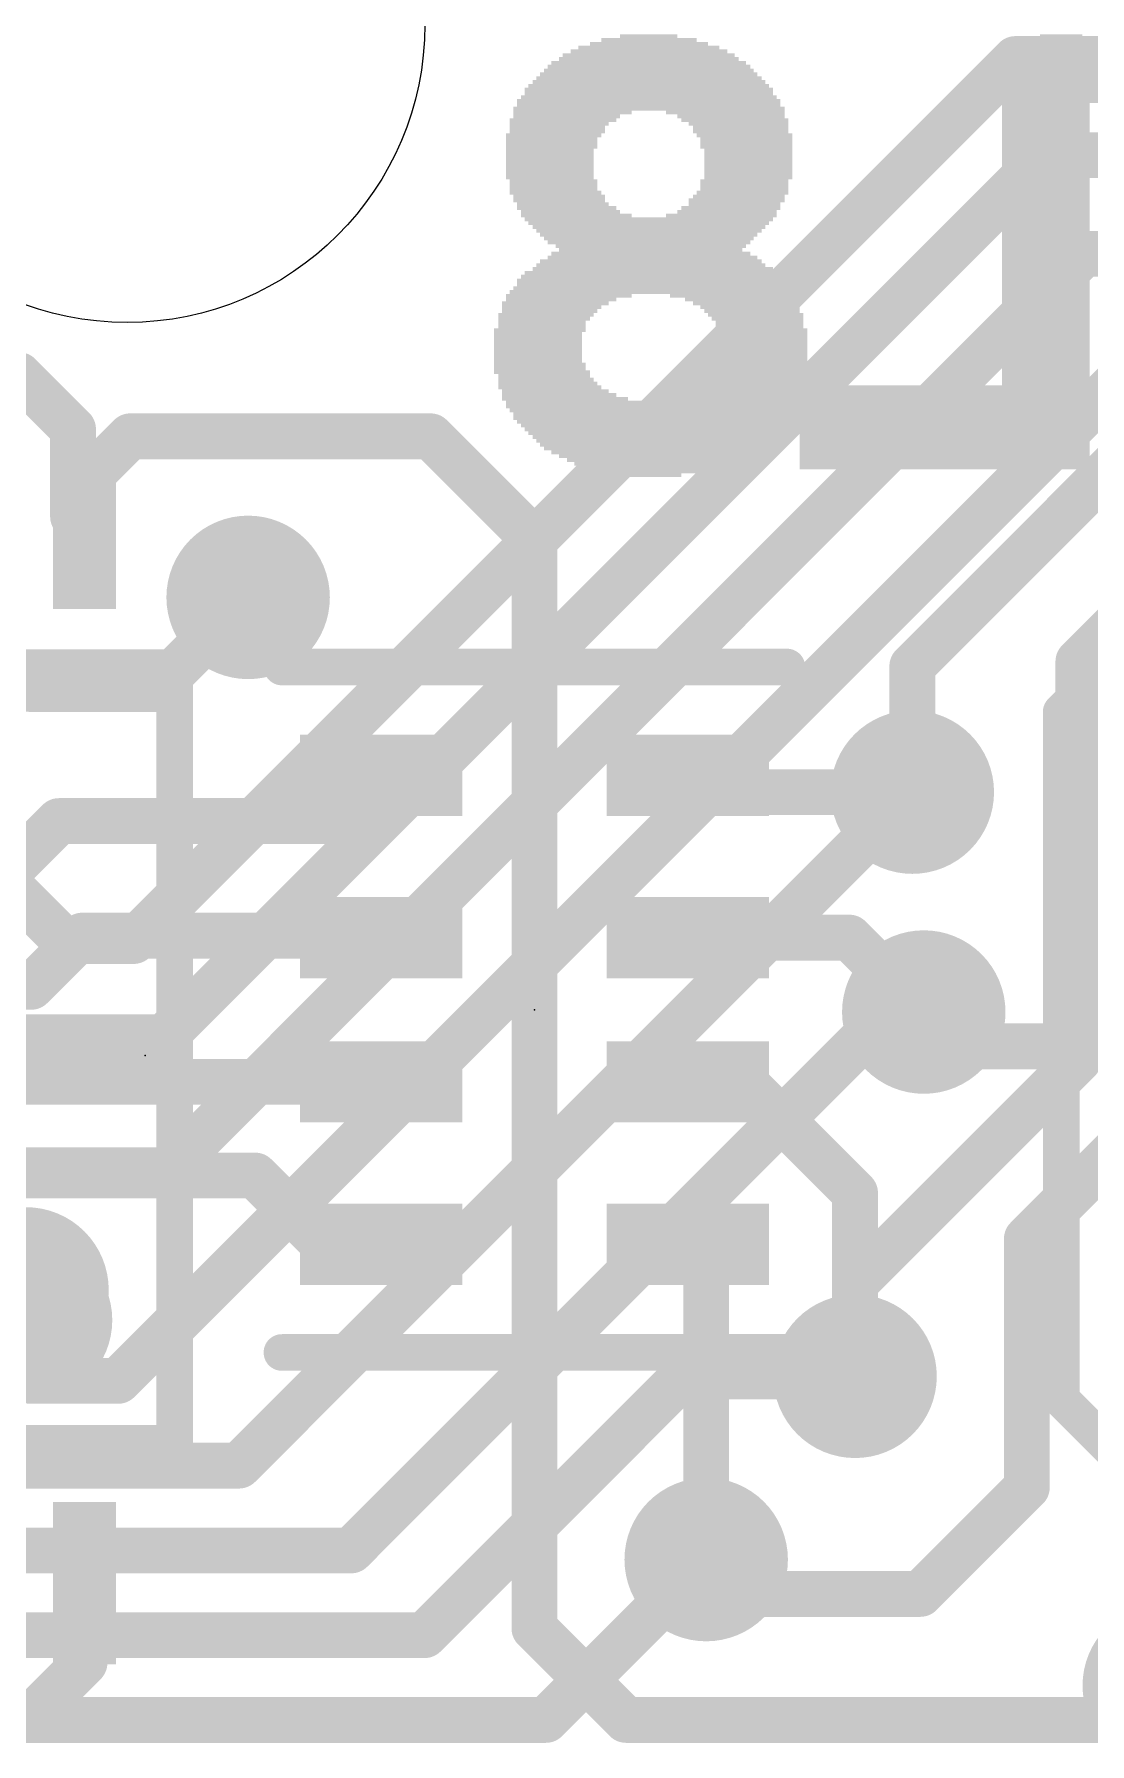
# Model space of a CAD drawing. Extents: x -0.1 to 50.9, y -0.1 to 23.
# Drawn here: x 9.55 to 15.4, y 7.61 to 17.09 of the extents above; entities that cross this region are included whole.
import ezdxf

# ---------------------------------------------------------------- set-up
doc = ezdxf.new("R2010")
doc.units = 0
for name, color, linetype in [('1', 12, 'CONTINUOUS'), ('16', 5, 'CONTINUOUS'), ('18', 110, 'CONTINUOUS'), ('20', 53, 'CONTINUOUS'), ('200', 40, 'CONTINUOUS'), ('201', 6, 'CONTINUOUS'), ('21', 40, 'CONTINUOUS'), ('22', 6, 'CONTINUOUS'), ('23', 53, 'CONTINUOUS'), ('24', 53, 'CONTINUOUS')]:
    doc.layers.add(name, color=color, linetype=linetype)

# ---------------------------------------------------------------- blocks, each defined once
blk = doc.blocks.new('RECT')
blk.add_solid([(-0.5, -0.5), (0.5, -0.5), (-0.5, 0.5), (0.5, 0.5)])
blk = doc.blocks.new('ROUNDV')
at = {"const_width": 0.5}
blk.add_lwpolyline([(0, -0.25, 1), (0, 0.25, 1), (0, -0.25)], format="xyb", dxfattribs=at)

msp = doc.modelspace()

# ---------------------------------------------------------------- linework, layer by layer
at = {"layer": '1', "const_width": 0.254}
for points in [[(10.0965, 12.065), (14.986, 16.9545)], [(14.986, 16.9545), (22.098, 16.9545)], [(10.2648, 11.5316), (15.1543, 16.4211)], [(15.1543, 16.4211), (22.3298, 16.4211)], [(10.287, 10.795), (15.367, 15.875)], [(15.367, 15.875), (22.549, 15.875)], [(15.7893, 15.4051), (10.0108, 9.6266)], [(8.636, 13.1445), (9.7155, 12.065)], [(10.6807, 9.1567), (14.4145, 12.8905)], [(10.0965, 12.065), (9.7155, 12.065)], [(11.303, 8.6868), (14.2875, 11.6713)], [(14.2875, 11.6713), (14.478, 11.6713)], [(14.478, 11.6713), (14.6685, 11.4808)], [(7.8551, 11.5316), (10.2648, 11.5316)], [(20.1803, 11.4808), (14.6685, 11.4808)], [(10.287, 10.795), (8.1915, 10.795)], [(9.525, 9.6266), (9.525, 9.9632)], [(11.7094, 8.2169), (13.1445, 9.652)], [(13.1445, 9.652), (14.097, 9.652)], [(10.0108, 9.6266), (9.525, 9.6266)], [(7.9405, 9.1567), (10.6807, 9.1567)], [(8.2358, 8.6868), (11.303, 8.6868)], [(12.3825, 7.747), (13.2715, 8.636)], [(8.4677, 8.2169), (11.7094, 8.2169)], [(8.8265, 7.747), (12.3825, 7.747)]]:
    msp.add_lwpolyline(points, dxfattribs=at)
at = {"layer": '1', "const_width": 0.127}
for points in [[(14.986, 17.018, 1), (14.986, 16.891)], [(15.0309, 16.9096, 1), (14.9411, 16.9994)], [(15.1543, 16.4846, 1), (15.1543, 16.3576)], [(15.1992, 16.3762, 1), (15.1094, 16.466)], [(15.367, 15.9385, 1), (15.367, 15.8115)], [(15.4119, 15.8301, 1), (15.3221, 15.9199)], [(14.4594, 12.8456, 1), (14.3696, 12.9354)], [(9.7155, 12.1285, 1), (9.7155, 12.0015)], [(9.6706, 12.0201, 1), (9.7604, 12.1099)], [(10.0516, 12.1099, 1), (10.1414, 12.0201)], [(10.0965, 12.0015, 1), (10.0965, 12.1285)], [(14.2875, 11.7348, 1), (14.2875, 11.6078)], [(14.3324, 11.6264, 1), (14.2426, 11.7162)], [(14.5229, 11.7162, 1), (14.4331, 11.6264)], [(14.478, 11.6078, 1), (14.478, 11.7348)], [(10.2648, 11.4681, 1), (10.2648, 11.5951)], [(10.2199, 11.5765, 1), (10.3097, 11.4867)], [(14.6685, 11.5443, 1), (14.6685, 11.4173)], [(14.6236, 11.4359, 1), (14.7134, 11.5257)], [(10.2421, 10.8399, 1), (10.3319, 10.7501)], [(10.287, 10.7315, 1), (10.287, 10.8585)], [(9.5885, 9.9632, 1), (9.4615, 9.9632)], [(13.1445, 9.7155, 1), (13.1445, 9.5885)], [(13.1894, 9.6071, 1), (13.0996, 9.6969)], [(14.097, 9.5885, 1), (14.097, 9.7155)], [(9.525, 9.6901, 1), (9.525, 9.5631)], [(9.4615, 9.6266, 1), (9.5885, 9.6266)], [(9.9659, 9.6715, 1), (10.0557, 9.5817)], [(10.0108, 9.5631, 1), (10.0108, 9.6901)], [(10.6358, 9.2016, 1), (10.7256, 9.1118)], [(10.6807, 9.0932, 1), (10.6807, 9.2202)], [(11.2581, 8.7317, 1), (11.3479, 8.6419)], [(11.303, 8.6233, 1), (11.303, 8.7503)], [(13.3164, 8.5911, 1), (13.2266, 8.6809)], [(11.7094, 8.1534, 1), (11.7094, 8.2804)], [(11.6645, 8.2618, 1), (11.7543, 8.172)], [(12.3825, 7.6835, 1), (12.3825, 7.8105)], [(12.3376, 7.7919, 1), (12.4274, 7.7021)]]:
    msp.add_lwpolyline(points, format="xyb", dxfattribs=at)
at = {"layer": '16', "const_width": 0.254}
for points in [[(9.4615, 15.2019), (9.0383, 15.2019)], [(9.7605, 14.9029), (9.4615, 15.2019)], [(9.7605, 14.9029), (9.7605, 14.4185)], [(10.078, 14.863), (9.824, 14.609)], [(11.7435, 14.863), (10.078, 14.863)], [(11.7435, 14.863), (12.319, 14.2875)], [(14.4145, 13.589), (15.6845, 14.859)], [(9.824, 14.355), (9.824, 14.609)], [(9.824, 14.355), (9.7605, 14.4185)], [(12.319, 14.2875), (12.319, 8.255)], [(15.3353, 13.6143), (16.0212, 14.3002)], [(10.2235, 13.462), (10.7315, 13.97)], [(9.174, 13.813), (9.525, 13.462)], [(14.4145, 12.8905), (14.4145, 13.589)], [(15.3353, 11.4047), (15.3353, 13.6143)], [(9.525, 13.462), (10.2235, 13.462)], [(11.215, 12.73), (11.469, 12.984)], [(13.2625, 12.8905), (13.169, 12.984)], [(14.4145, 12.8905), (13.2625, 12.8905)], [(9.2646, 12.3127), (9.682, 12.73)], [(11.215, 12.73), (9.682, 12.73)], [(9.5282, 11.811), (9.8124, 12.0951)], [(9.8124, 12.0951), (11.4579, 12.0951)], [(11.4579, 12.0951), (11.469, 12.084)], [(14.0653, 12.084), (13.169, 12.084)], [(14.478, 11.6713), (14.0653, 12.084)], [(16.51, 11.8745), (15.0495, 10.414)], [(6.6675, 11.811), (9.5282, 11.811)], [(15.3353, 11.4047), (14.097, 10.1665)], [(7.5375, 11.284), (11.469, 11.284)], [(13.169, 11.284), (13.481, 11.284)], [(14.097, 10.668), (13.481, 11.284)], [(10.7705, 10.765), (9.1775, 10.765)], [(11.1515, 10.384), (10.7705, 10.765)], [(14.097, 9.652), (14.097, 10.668)], [(15.0495, 10.414), (15.0495, 9.0362)], [(11.1515, 10.384), (11.469, 10.384)], [(13.2715, 10.2815), (13.169, 10.384)], [(13.2715, 8.636), (13.2715, 10.2815)], [(14.097, 9.652), (14.097, 10.1665)], [(9.525, 9.9632), (9.174, 9.6121)], [(15.0495, 9.0362), (14.4588, 8.4455)], [(13.2715, 8.636), (13.462, 8.4455)], [(9.824, 8.505), (9.824, 8.063)], [(14.4588, 8.4455), (13.462, 8.4455)], [(12.319, 8.255), (12.827, 7.747)], [(9.824, 8.063), (9.508, 7.747)], [(12.827, 7.747), (15.621, 7.747)]]:
    msp.add_lwpolyline(points, dxfattribs=at)
at = {"layer": '16', "const_width": 0.127}
for points in [[(9.5064, 15.2468, 1), (9.4166, 15.157)], [(9.4615, 15.1384, 1), (9.4615, 15.2654)], [(9.824, 14.9029, 1), (9.697, 14.9029)], [(9.7156, 14.858, 1), (9.8054, 14.9478)], [(10.078, 14.9265, 1), (10.078, 14.7995)], [(10.1229, 14.8181, 1), (10.0331, 14.9079)], [(11.7884, 14.9079, 1), (11.6986, 14.8181)], [(11.7435, 14.7995, 1), (11.7435, 14.9265)], [(9.8875, 14.609, 1), (9.7605, 14.609)], [(9.7791, 14.6539, 1), (9.8689, 14.5641)], [(9.8054, 14.4634, 1), (9.7156, 14.3736)], [(9.697, 14.4185, 1), (9.824, 14.4185)], [(9.7605, 14.355, 1), (9.8875, 14.355)], [(9.7791, 14.3101, 1), (9.8689, 14.3999)], [(12.3825, 14.2875, 1), (12.2555, 14.2875)], [(12.2741, 14.2426, 1), (12.3639, 14.3324)], [(10.7764, 13.9251, 1), (10.6866, 14.0149)], [(14.478, 13.589, 1), (14.351, 13.589)], [(14.3696, 13.6339, 1), (14.4594, 13.5441)], [(15.2903, 13.6592, 1), (15.3802, 13.5694)], [(15.3987, 13.6143, 1), (15.2718, 13.6143)], [(9.525, 13.5255, 1), (9.525, 13.3985)], [(9.4801, 13.4171, 1), (9.5699, 13.5069)], [(10.1786, 13.5069, 1), (10.2684, 13.4171)], [(10.2235, 13.3985, 1), (10.2235, 13.5255)], [(11.5139, 12.9391, 1), (11.4241, 13.0289)], [(13.2139, 13.0289, 1), (13.1241, 12.9391)], [(13.2625, 12.954, 1), (13.2625, 12.827)], [(13.2176, 12.8456, 1), (13.3074, 12.9354)], [(14.4145, 12.827, 1), (14.4145, 12.954)], [(14.351, 12.8905, 1), (14.478, 12.8905)], [(9.682, 12.7935, 1), (9.682, 12.6665)], [(9.7269, 12.6851, 1), (9.6371, 12.7749)], [(11.1701, 12.7749, 1), (11.2599, 12.6851)], [(11.215, 12.6665, 1), (11.215, 12.7935)], [(9.8124, 12.1586, 1), (9.8124, 12.0316)], [(9.8573, 12.0502, 1), (9.7675, 12.14)], [(11.5028, 12.14, 1), (11.413, 12.0502)], [(11.4241, 12.0391, 1), (11.5139, 12.1289)], [(11.4579, 12.0316, 1), (11.4579, 12.1586)], [(13.169, 12.1475, 1), (13.169, 12.0205)], [(14.1102, 12.1289, 1), (14.0204, 12.0391)], [(14.0653, 12.0205, 1), (14.0653, 12.1475)], [(9.4833, 11.8559, 1), (9.5731, 11.7661)], [(9.5282, 11.7475, 1), (9.5282, 11.8745)], [(14.4331, 11.6264, 1), (14.5229, 11.7162)], [(15.2718, 11.4047, 1), (15.3987, 11.4047)], [(15.3802, 11.3598, 1), (15.2903, 11.4496)], [(11.469, 11.2205, 1), (11.469, 11.3475)], [(13.169, 11.3475, 1), (13.169, 11.2205)], [(13.5259, 11.3289, 1), (13.4361, 11.2391)], [(13.481, 11.2205, 1), (13.481, 11.3475)], [(10.8154, 10.8099, 1), (10.7256, 10.7201)], [(10.7705, 10.7015, 1), (10.7705, 10.8285)], [(14.1605, 10.668, 1), (14.0335, 10.668)], [(14.0521, 10.6231, 1), (14.1419, 10.7129)], [(15.113, 10.414, 1), (14.986, 10.414)], [(15.0046, 10.4589, 1), (15.0944, 10.3691)], [(11.1515, 10.4475, 1), (11.1515, 10.3205)], [(11.1066, 10.3391, 1), (11.1964, 10.4289)], [(11.469, 10.3205, 1), (11.469, 10.4475)], [(13.2139, 10.4289, 1), (13.1241, 10.3391)], [(13.335, 10.2815, 1), (13.208, 10.2815)], [(13.2266, 10.2366, 1), (13.3164, 10.3264)], [(14.1605, 10.1665, 1), (14.0335, 10.1665)], [(14.0521, 10.2114, 1), (14.1419, 10.1216)], [(9.5699, 9.9182, 1), (9.4801, 10.0081)], [(14.0335, 9.652, 1), (14.1605, 9.652)], [(14.0335, 9.652, 1), (14.1605, 9.652)], [(14.986, 9.0362, 1), (15.113, 9.0362)], [(15.0944, 8.9913, 1), (15.0046, 9.0811)], [(13.3164, 8.6809, 1), (13.2266, 8.5911)], [(9.8875, 8.505, 1), (9.7605, 8.505)], [(13.208, 8.636, 1), (13.335, 8.636)], [(13.462, 8.509, 1), (13.462, 8.382)], [(13.4171, 8.4006, 1), (13.5069, 8.4904)], [(14.4139, 8.4904, 1), (14.5037, 8.4006)], [(14.4588, 8.382, 1), (14.4588, 8.509)], [(12.3639, 8.2999, 1), (12.2741, 8.2101)], [(12.2555, 8.255, 1), (12.3825, 8.255)], [(9.8689, 8.0181, 1), (9.7791, 8.1079)], [(9.7605, 8.063, 1), (9.8875, 8.063)], [(12.827, 7.8105, 1), (12.827, 7.6835)], [(9.4631, 7.7919, 1), (9.5529, 7.7021)], [(12.7821, 7.7021, 1), (12.8719, 7.7919)]]:
    msp.add_lwpolyline(points, format="xyb", dxfattribs=at)
at = {"layer": '20'}
msp.add_circle((10.06, 17.145), 1.651, dxfattribs=at)
at = {"layer": '21', "const_width": 0.2032}
for points in [[(15.24, 13.335), (15.875, 13.97)], [(15.24, 9.525), (15.24, 13.335)], [(15.24, 9.525), (15.875, 8.89)]]:
    msp.add_lwpolyline(points, dxfattribs=at)
at = {"layer": '21', "const_width": 0.1016}
for points in [[(15.2908, 13.335, 1), (15.1892, 13.335)], [(15.2041, 13.3709, 1), (15.2759, 13.2991)], [(15.2759, 9.5609, 1), (15.2041, 9.4891)], [(15.1892, 9.525, 1), (15.2908, 9.525)]]:
    msp.add_lwpolyline(points, format="xyb", dxfattribs=at)
at = {"layer": '22', "const_width": 0.2032}
for points in [[(10.324, 13.58), (5.424, 13.58)], [(10.324, 9.28), (10.324, 13.58)], [(13.719, 13.584), (10.919, 13.584)], [(10.919, 9.784), (13.719, 9.784)], [(5.424, 9.28), (10.324, 9.28)]]:
    msp.add_lwpolyline(points, dxfattribs=at)
at = {"layer": '22'}
for points, const_width in [([(10.3748, 13.58, 1), (10.2732, 13.58)], 0.1016), ([(10.324, 13.5292, 1), (10.324, 13.6308)], 0.1016), ([(10.919, 13.6348, 1), (10.919, 13.5332)], 0.1016), ([(13.719, 13.5332, 1), (13.719, 13.6348)], 0.1016), ([(9.499, 9.9002, 1), (9.499, 10.3598, 1), (9.499, 9.9002)], 0.4596), ([(10.919, 9.8348, 1), (10.919, 9.7332)], 0.1016), ([(13.719, 9.7332, 1), (13.719, 9.8348)], 0.1016), ([(10.2732, 9.28, 1), (10.3748, 9.28)], 0.1016), ([(10.324, 9.2292, 1), (10.324, 9.3308)], 0.1016)]:
    msp.add_lwpolyline(points, format="xyb", dxfattribs=dict(at, const_width=const_width))
at = {"layer": '23'}
msp.add_point((10.16, 11.43), dxfattribs=at)
at = {"layer": '24'}
msp.add_point((12.319, 11.684), dxfattribs=at)

# ---------------------------------------------------------------- block references
at = {"layer": '16', "xscale": 0.35, "yscale": 0.9}
msp.add_blockref('RECT', (9.824, 14.355), dxfattribs=at)
at = {"layer": '16', "yscale": 0.9}
for p, xscale, rotation in [((11.469, 12.984), 0.45, 90), ((13.169, 12.984), 0.45, 90), ((11.469, 12.084), 0.45, 90), ((13.169, 12.084), 0.45, 90), ((11.469, 11.284), 0.45, 90), ((13.169, 11.284), 0.45, 90), ((11.469, 10.384), 0.45, 90), ((13.169, 10.384), 0.45, 90), ((9.824, 8.505), 0.35, 180)]:
    msp.add_blockref('RECT', p, dxfattribs=dict(at, xscale=xscale, rotation=rotation))
at = {"layer": '18', "xscale": 0.9064, "yscale": 0.9064}
for p in [(10.7315, 13.97), (10.7315, 13.97), (14.4145, 12.8905), (14.4145, 12.8905), (14.478, 11.6713), (14.478, 11.6713), (9.525, 9.9632), (9.525, 9.9632), (14.097, 9.652), (14.097, 9.652), (13.2715, 8.636), (13.2715, 8.636), (15.8115, 7.9375), (15.8115, 7.9375)]:
    msp.add_blockref('ROUNDV', p, dxfattribs=at)
at = {"layer": '200'}
for p, xscale, yscale in [((15.24, 17.0815), 0.2337, 0.0213), ((15.24, 17.0603), 0.2337, 0.0211), ((15.24, 17.0392), 0.2337, 0.0211), ((15.24, 17.018), 0.2337, 0.0213), ((15.24, 16.9968), 0.2337, 0.0211), ((15.24, 16.9757), 0.2337, 0.0211), ((15.24, 16.9545), 0.2337, 0.0213), ((15.5156, 16.8698), 0.7849, 0.0211), ((15.24, 16.9333), 0.2337, 0.0211), ((15.5258, 16.9122), 0.8052, 0.0211), ((15.5258, 16.891), 0.8052, 0.0213), ((15.5156, 16.8487), 0.7849, 0.0211), ((15.494, 16.8063), 0.7417, 0.0211), ((15.4838, 16.7852), 0.7214, 0.0211), ((15.5042, 16.8275), 0.762, 0.0213), ((15.4623, 16.764), 0.6782, 0.0213), ((15.4407, 16.7428), 0.635, 0.0211), ((15.3988, 16.7217), 0.5512, 0.0211)]:
    msp.add_blockref('RECT', p, dxfattribs=dict(at, xscale=xscale, yscale=yscale))
at = {"layer": '201', "rotation": 180}
for p, xscale, yscale in [((12.954, 17.0603), 0.5283, 0.0211), ((12.9527, 17.0815), 0.3175, 0.0213), ((12.954, 16.9545), 0.9957, 0.0213), ((12.9527, 16.9757), 0.9525, 0.0211), ((12.954, 16.9968), 0.8687, 0.0211), ((12.954, 17.018), 0.7823, 0.0213), ((12.954, 17.0392), 0.6553, 0.0211), ((15.1549, 17.0392), 0.4851, 0.0211), ((15.1549, 17.018), 0.4851, 0.0213), ((15.1549, 16.9968), 0.4851, 0.0211), ((15.1549, 16.9757), 0.4851, 0.0211), ((15.1549, 16.9545), 0.4851, 0.0213), ((12.9527, 16.8698), 1.2065, 0.0211), ((12.954, 16.891), 1.1633, 0.0213), ((12.954, 16.9122), 1.1227, 0.0211), ((12.9527, 16.9333), 1.0795, 0.0211), ((15.1549, 16.9333), 0.4851, 0.0211), ((15.1549, 16.9122), 0.4851, 0.0211), ((15.1549, 16.891), 0.4851, 0.0213), ((15.1549, 16.8698), 0.4851, 0.0211), ((12.954, 16.7852), 1.3767, 0.0211), ((12.9527, 16.8063), 1.3335, 0.0211), ((12.954, 16.8275), 1.2903, 0.0213), ((12.954, 16.8487), 1.2497, 0.0211), ((15.1549, 16.8487), 0.4851, 0.0211), ((15.1549, 16.8275), 0.4851, 0.0213), ((15.1549, 16.8063), 0.4851, 0.0211), ((15.1549, 16.7852), 0.4851, 0.0211), ((12.954, 16.6793), 1.5037, 0.0211), ((12.9527, 16.7217), 1.4605, 0.0211), ((12.9527, 16.7005), 1.4605, 0.0213), ((12.954, 16.7428), 1.4173, 0.0211), ((12.954, 16.764), 1.3767, 0.0213), ((15.1549, 16.764), 0.4851, 0.0213), ((15.1549, 16.7428), 0.4851, 0.0211), ((15.1549, 16.7217), 0.4851, 0.0211), ((15.1549, 16.7005), 0.4851, 0.0213), ((15.1549, 16.6793), 0.4851, 0.0211), ((12.4778, 16.6158), 0.5918, 0.0211), ((12.4562, 16.5947), 0.5486, 0.0211), ((12.5298, 16.6582), 0.6553, 0.0211), ((12.4981, 16.637), 0.5918, 0.0213), ((13.3769, 16.6582), 0.6579, 0.0211), ((13.4087, 16.637), 0.5944, 0.0213), ((13.4303, 16.6158), 0.5918, 0.0211), ((13.4506, 16.5947), 0.5512, 0.0211), ((15.1549, 16.6582), 0.4851, 0.0211), ((15.1549, 16.637), 0.4851, 0.0213), ((15.1549, 16.6158), 0.4851, 0.0211), ((15.1549, 16.5947), 0.4851, 0.0211), ((12.4257, 16.5312), 0.5283, 0.0211), ((12.4143, 16.51), 0.5055, 0.0213), ((12.4143, 16.4888), 0.5055, 0.0211), ((12.446, 16.5735), 0.5283, 0.0213), ((12.446, 16.5523), 0.5283, 0.0211), ((13.462, 16.5735), 0.5283, 0.0213), ((13.462, 16.5523), 0.5283, 0.0211), ((13.4836, 16.5312), 0.5309, 0.0211), ((13.4938, 16.51), 0.5105, 0.0213), ((13.4938, 16.4888), 0.5105, 0.0211), ((15.1549, 16.5735), 0.4851, 0.0213), ((15.1549, 16.5523), 0.4851, 0.0211), ((15.1549, 16.5312), 0.4851, 0.0211), ((15.1549, 16.51), 0.4851, 0.0213), ((15.1549, 16.4888), 0.4851, 0.0211), ((12.4143, 16.4677), 0.5055, 0.0211), ((12.4041, 16.4465), 0.4851, 0.0213), ((12.4041, 16.4253), 0.4851, 0.0211), ((12.4041, 16.4042), 0.4851, 0.0211), ((13.4938, 16.4677), 0.5105, 0.0211), ((13.5052, 16.4465), 0.4877, 0.0213), ((13.5052, 16.4253), 0.4877, 0.0211), ((13.5052, 16.4042), 0.4877, 0.0211), ((15.1549, 16.4677), 0.4851, 0.0211), ((15.1549, 16.4465), 0.4851, 0.0213), ((15.1549, 16.4253), 0.4851, 0.0211), ((15.1549, 16.4042), 0.4851, 0.0211), ((12.4041, 16.383), 0.4851, 0.0213), ((12.4041, 16.3618), 0.4851, 0.0211), ((12.4041, 16.3407), 0.4851, 0.0211), ((12.4041, 16.3195), 0.4851, 0.0213), ((12.4041, 16.2983), 0.4851, 0.0211), ((13.5052, 16.383), 0.4877, 0.0213), ((13.5052, 16.3618), 0.4877, 0.0211), ((13.5052, 16.3407), 0.4877, 0.0211), ((13.5052, 16.3195), 0.4877, 0.0213), ((13.5052, 16.2983), 0.4877, 0.0211), ((15.1549, 16.383), 0.4851, 0.0213), ((15.1549, 16.3618), 0.4851, 0.0211), ((15.1549, 16.3407), 0.4851, 0.0211), ((15.1549, 16.3195), 0.4851, 0.0213), ((15.1549, 16.2983), 0.4851, 0.0211), ((12.4358, 16.2137), 0.508, 0.0211), ((12.4244, 16.2772), 0.4851, 0.0211), ((12.4244, 16.256), 0.4851, 0.0213), ((12.4244, 16.2348), 0.4851, 0.0211), ((13.4722, 16.2137), 0.508, 0.0211), ((13.4823, 16.2772), 0.4877, 0.0211), ((13.4823, 16.256), 0.4877, 0.0213), ((13.4823, 16.2348), 0.4877, 0.0211), ((15.1549, 16.2772), 0.4851, 0.0211), ((15.1549, 16.256), 0.4851, 0.0213), ((15.1549, 16.2348), 0.4851, 0.0211), ((15.1549, 16.2137), 0.4851, 0.0211), ((12.4562, 16.1925), 0.508, 0.0213), ((12.4562, 16.1713), 0.508, 0.0211), ((12.4765, 16.1502), 0.508, 0.0211), ((12.4981, 16.129), 0.5512, 0.0213), ((12.5197, 16.1078), 0.5486, 0.0211), ((13.3871, 16.1078), 0.5512, 0.0211), ((13.4087, 16.129), 0.5486, 0.0213), ((13.4404, 16.1713), 0.5309, 0.0211), ((13.429, 16.1502), 0.508, 0.0211), ((13.4518, 16.1925), 0.508, 0.0213), ((15.1549, 16.1925), 0.4851, 0.0213), ((15.1549, 16.1713), 0.4851, 0.0211), ((15.1549, 16.1502), 0.4851, 0.0211), ((15.1549, 16.129), 0.4851, 0.0213), ((15.1549, 16.1078), 0.4851, 0.0211), ((12.5514, 16.0867), 0.6121, 0.0211), ((12.954, 16.0655), 1.3767, 0.0213), ((12.9527, 16.0443), 1.3335, 0.0211), ((12.954, 16.0232), 1.2903, 0.0211), ((13.3553, 16.0867), 0.6147, 0.0211), ((15.1549, 16.0867), 0.4851, 0.0211), ((15.1549, 16.0655), 0.4851, 0.0213), ((15.1549, 16.0443), 0.4851, 0.0211), ((15.1549, 16.0232), 0.4851, 0.0211), ((12.954, 16.002), 1.2497, 0.0213), ((12.9527, 15.9808), 1.2065, 0.0211), ((12.954, 15.9597), 1.1633, 0.0211), ((12.954, 15.9385), 1.1227, 0.0213), ((12.9642, 15.9173), 1.0566, 0.0211), ((15.1549, 16.002), 0.4851, 0.0213), ((15.1549, 15.9808), 0.4851, 0.0211), ((15.1549, 15.9597), 0.4851, 0.0211), ((15.1549, 15.9385), 0.4851, 0.0213), ((15.1549, 15.9173), 0.4851, 0.0211), ((12.9642, 15.8327), 1.2294, 0.0211), ((12.9743, 15.8538), 1.1633, 0.0211), ((12.9642, 15.875), 1.1024, 0.0213), ((12.9642, 15.8962), 1.016, 0.0211), ((15.1549, 15.8962), 0.4851, 0.0211), ((15.1549, 15.875), 0.4851, 0.0213), ((15.1549, 15.8538), 0.4851, 0.0211), ((15.1549, 15.8327), 0.4851, 0.0211), ((12.9642, 15.7268), 1.4834, 0.0211), ((12.9642, 15.748), 1.4376, 0.0213), ((12.9642, 15.7692), 1.397, 0.0211), ((12.9756, 15.7903), 1.3335, 0.0211), ((12.9642, 15.8115), 1.27, 0.0213), ((15.1549, 15.8115), 0.4851, 0.0213), ((15.1549, 15.7903), 0.4851, 0.0211), ((15.1549, 15.7692), 0.4851, 0.0211), ((15.1549, 15.748), 0.4851, 0.0213), ((15.1549, 15.7268), 0.4851, 0.0211), ((12.5095, 15.6422), 0.696, 0.0211), ((12.9654, 15.6633), 1.5672, 0.0211), ((12.9642, 15.6845), 1.524, 0.0213), ((12.9743, 15.7057), 1.5037, 0.0211), ((13.4201, 15.6422), 0.6985, 0.0211), ((15.1549, 15.7057), 0.4851, 0.0211), ((15.1549, 15.6845), 0.4851, 0.0213), ((15.1549, 15.6633), 0.4851, 0.0211), ((15.1549, 15.6422), 0.4851, 0.0211), ((12.3825, 15.5363), 0.5283, 0.0211), ((12.4028, 15.5575), 0.5283, 0.0213), ((12.4346, 15.5998), 0.5918, 0.0211), ((12.4143, 15.5787), 0.5512, 0.0211), ((12.4676, 15.621), 0.6121, 0.0213), ((13.462, 15.621), 0.6147, 0.0213), ((13.4938, 15.5998), 0.5918, 0.0211), ((13.5141, 15.5787), 0.5512, 0.0211), ((13.5255, 15.5575), 0.5283, 0.0213), ((13.5458, 15.5363), 0.5283, 0.0211), ((15.1549, 15.621), 0.4851, 0.0213), ((15.1549, 15.5998), 0.4851, 0.0211), ((15.1549, 15.5787), 0.4851, 0.0211), ((15.1549, 15.5575), 0.4851, 0.0213), ((15.1549, 15.5363), 0.4851, 0.0211), ((12.3495, 15.4517), 0.508, 0.0211), ((12.3723, 15.5152), 0.508, 0.0211), ((12.3609, 15.494), 0.4851, 0.0213), ((12.3609, 15.4728), 0.4851, 0.0211), ((13.556, 15.5152), 0.508, 0.0211), ((13.5674, 15.494), 0.4851, 0.0213), ((13.5674, 15.4728), 0.4851, 0.0211), ((13.5788, 15.4517), 0.508, 0.0211), ((15.1549, 15.5152), 0.4851, 0.0211), ((15.1549, 15.494), 0.4851, 0.0213), ((15.1549, 15.4728), 0.4851, 0.0211), ((15.1549, 15.4517), 0.4851, 0.0211), ((12.3393, 15.4305), 0.4877, 0.0213), ((12.3393, 15.4093), 0.4877, 0.0211), ((12.3393, 15.3882), 0.4877, 0.0211), ((12.3393, 15.367), 0.4877, 0.0213), ((12.3393, 15.3458), 0.4877, 0.0211), ((13.589, 15.4305), 0.4877, 0.0213), ((13.589, 15.4093), 0.4877, 0.0211), ((13.589, 15.3882), 0.4877, 0.0211), ((13.589, 15.367), 0.4877, 0.0213), ((13.589, 15.3458), 0.4877, 0.0211), ((15.1549, 15.4305), 0.4851, 0.0213), ((15.1549, 15.4093), 0.4851, 0.0211), ((15.1549, 15.3882), 0.4851, 0.0211), ((15.1549, 15.367), 0.4851, 0.0213), ((15.1549, 15.3458), 0.4851, 0.0211), ((12.3393, 15.3247), 0.4877, 0.0211), ((12.3393, 15.3035), 0.4877, 0.0213), ((12.3393, 15.2823), 0.4877, 0.0211), ((12.3495, 15.2612), 0.508, 0.0211), ((13.5788, 15.2612), 0.508, 0.0211), ((13.589, 15.3247), 0.4877, 0.0211), ((13.589, 15.3035), 0.4877, 0.0213), ((13.589, 15.2823), 0.4877, 0.0211), ((15.1549, 15.3247), 0.4851, 0.0211), ((15.1549, 15.3035), 0.4851, 0.0213), ((15.1549, 15.2823), 0.4851, 0.0211), ((15.1549, 15.2612), 0.4851, 0.0211), ((12.3495, 15.24), 0.508, 0.0213), ((12.3609, 15.2188), 0.5309, 0.0211), ((12.3723, 15.1977), 0.508, 0.0211), ((12.3825, 15.1765), 0.5283, 0.0213), ((12.3927, 15.1553), 0.5486, 0.0211), ((13.5357, 15.1553), 0.5486, 0.0211), ((13.5458, 15.1765), 0.5283, 0.0213), ((13.5674, 15.2188), 0.5309, 0.0211), ((13.556, 15.1977), 0.508, 0.0211), ((13.5788, 15.24), 0.508, 0.0213), ((15.1549, 15.24), 0.4851, 0.0213), ((15.1549, 15.2188), 0.4851, 0.0211), ((15.1549, 15.1977), 0.4851, 0.0211), ((15.1549, 15.1765), 0.4851, 0.0213), ((15.1549, 15.1553), 0.4851, 0.0211), ((12.4041, 15.1342), 0.5715, 0.0211), ((12.4346, 15.113), 0.5918, 0.0213), ((12.4562, 15.0918), 0.635, 0.0211), ((12.4879, 15.0707), 0.6985, 0.0211), ((14.2342, 15.0707), 2.3266, 0.0211), ((14.2761, 15.0918), 2.2428, 0.0211), ((14.2977, 15.113), 2.1996, 0.0213), ((14.318, 15.1342), 2.159, 0.0211), ((12.9654, 15.0495), 1.6078, 0.0213), ((12.9654, 15.0283), 1.6078, 0.0211), ((12.9654, 15.0072), 1.5672, 0.0211), ((12.9642, 14.986), 1.524, 0.0213), ((12.9642, 14.9648), 1.524, 0.0211), ((14.5936, 15.0495), 1.6078, 0.0213), ((14.5936, 15.0283), 1.6078, 0.0211), ((14.5936, 15.0072), 1.6078, 0.0211), ((14.5936, 14.986), 1.6078, 0.0213), ((14.5936, 14.9648), 1.6078, 0.0211), ((12.9642, 14.9437), 1.4834, 0.0211), ((12.9642, 14.9225), 1.4376, 0.0213), ((12.9642, 14.9013), 1.397, 0.0211), ((12.9642, 14.8802), 1.3564, 0.0211), ((14.5936, 14.9437), 1.6078, 0.0211), ((14.5936, 14.9225), 1.6078, 0.0213), ((14.5936, 14.9013), 1.6078, 0.0211), ((14.5936, 14.8802), 1.6078, 0.0211), ((12.9642, 14.859), 1.3106, 0.0213), ((12.9642, 14.8378), 1.27, 0.0211), ((12.9642, 14.8167), 1.2294, 0.0211), ((12.954, 14.7955), 1.1633, 0.0213), ((14.5936, 14.859), 1.6078, 0.0213), ((14.5936, 14.8378), 1.6078, 0.0211), ((14.5936, 14.8167), 1.6078, 0.0211), ((14.5936, 14.7955), 1.6078, 0.0213), ((12.9642, 14.7743), 1.1024, 0.0211), ((12.9642, 14.7532), 1.016, 0.0211), ((12.9642, 14.732), 0.9296, 0.0213), ((12.9642, 14.7108), 0.8484, 0.0211), ((12.9642, 14.6897), 0.7214, 0.0211), ((14.5936, 14.7743), 1.6078, 0.0211), ((14.5936, 14.7532), 1.6078, 0.0211), ((14.5936, 14.732), 1.6078, 0.0213), ((14.5936, 14.7108), 1.6078, 0.0211), ((14.5936, 14.6897), 1.6078, 0.0211), ((12.9527, 14.6685), 0.5715, 0.0213), ((12.9642, 14.6473), 0.3404, 0.0211)]:
    msp.add_blockref('RECT', p, dxfattribs=dict(at, xscale=xscale, yscale=yscale))

doc.saveas('drawing.dxf')
